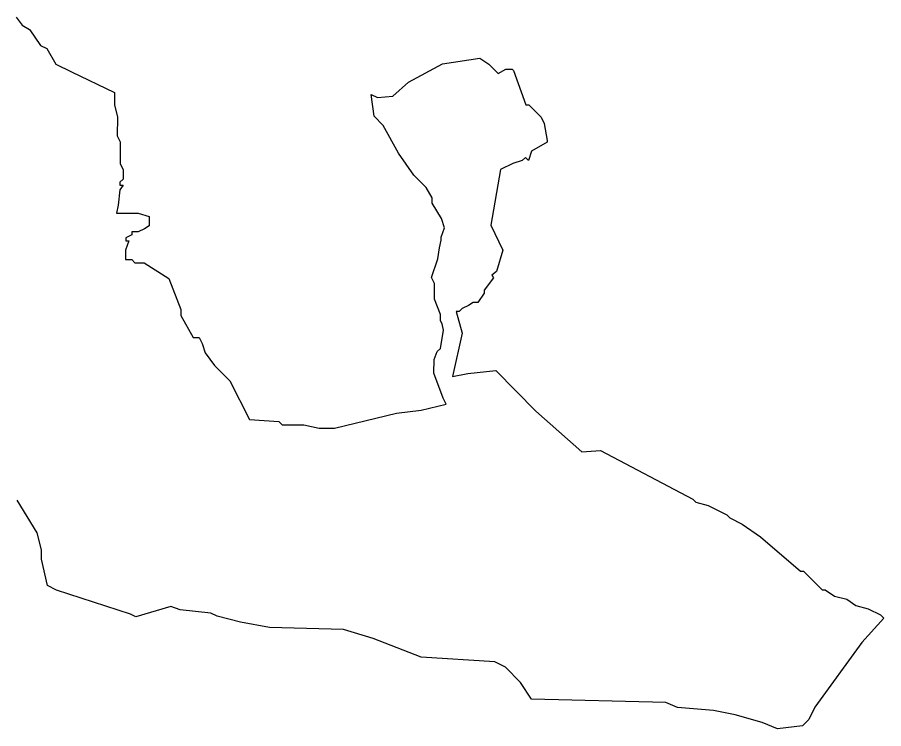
# Model space of a CAD drawing. Header units: metres. Extents: x 279200 to 286010, y 2030765 to 2033447.
# Drawn here: x 282873 to 286010, y 2030765 to 2033339 of the extents above; entities that cross this region are included whole.
import ezdxf

# ---------------------------------------------------------------- set-up
doc = ezdxf.new("R2010")
doc.units = ezdxf.units.M

msp = doc.modelspace()

# ---------------------------------------------------------------- linework, layer by layer
at = {"color": 6, "flags": 128}
msp.add_lwpolyline([(282868.7, 2033339.5), (282890.9, 2033311.3), (282917.8, 2033294.9), (282918.7, 2033294.4), (282957.5, 2033238), (282979.8, 2033226.7), (283013, 2033170.4), (283068.8, 2033142), (283225, 2033068), (283224.6, 2033023.2), (283235.5, 2032978.3), (283235, 2032911.1), (283246, 2032888.7), (283245.4, 2032810.3), (283256.4, 2032787.8), (283256.2, 2032754.2), (283244.9, 2032743.1), (283244.8, 2032731.9), (283256, 2032731.8), (283244.6, 2032715.1), (283238.6, 2032659.2), (283232.8, 2032631.2), (283311.2, 2032630.6), (283350.3, 2032619.1), (283350.3, 2032585.5), (283333.2, 2032574.4), (283310.7, 2032563.4), (283288.3, 2032563.6), (283288.2, 2032552.4), (283265.7, 2032541.4), (283265.6, 2032530.2), (283276.8, 2032530.1), (283265.4, 2032496.6), (283265.1, 2032463), (283287.5, 2032462.8), (283298.6, 2032451.5), (283332.2, 2032451.3), (283421.4, 2032394.6), (283465.3, 2032282.3), (283465.1, 2032259.9), (283509.3, 2032181.2), (283531.7, 2032181), (283542.7, 2032158.5), (283553.6, 2032124.8), (283586.9, 2032079.8), (283642.5, 2032023.4), (283713.5, 2031883.8), (283820.5, 2031876.4), (283831.6, 2031865.1), (283910, 2031864.5), (283965.9, 2031852.9), (284021.9, 2031852.5), (284246.3, 2031906.8), (284335.9, 2031917.3), (284425.7, 2031939), (284414.7, 2031961.4), (284381.7, 2032051.3), (284382, 2032101.4), (284393.6, 2032129.6), (284404.8, 2032140.7), (284416.6, 2032207.8), (284411.1, 2032230.2), (284405.6, 2032241.5), (284405.8, 2032263.8), (284383.8, 2032320), (284384.2, 2032376), (284373.2, 2032398.5), (284396.1, 2032465.5), (284402, 2032504.7), (284407.8, 2032532.6), (284407.9, 2032543.8), (284419.4, 2032577.3), (284408.5, 2032611), (284375.3, 2032667.2), (284375.3, 2032685.8), (284353.3, 2032723.4), (284308.9, 2032768.5), (284253.5, 2032847.3), (284198.3, 2032948.5), (284164.9, 2032982.4), (284154.4, 2033060.8), (284176.7, 2033049.5), (284232.7, 2033054.6), (284289.1, 2033104.6), (284412.7, 2033170.8), (284547.3, 2033192.2), (284580.7, 2033169.6), (284614, 2033135.7), (284642.2, 2033152.3), (284664.6, 2033152.1), (284670.1, 2033146.5), (284714, 2033022.9), (284725.1, 2033022.9), (284769.6, 2032977.7), (284780.6, 2032955.3), (284791.4, 2032893.6), (284791.3, 2032888), (284735.1, 2032854.8), (284723.6, 2032821.3), (284712.5, 2032832.6), (284701.2, 2032821.5), (284667.5, 2032810.5), (284622.6, 2032788.5), (284587.4, 2032587.2), (284631.5, 2032497.3), (284608.5, 2032419.1), (284591.2, 2032406.4), (284597.1, 2032396.8), (284563.2, 2032352.2), (284563.1, 2032341), (284540.5, 2032307.6), (284523.7, 2032307.8), (284506.8, 2032296.7), (284484.3, 2032285.6), (284473, 2032274.6), (284461.8, 2032274.6), (284483.6, 2032196.1), (284448.9, 2032039.6), (284504.9, 2032050.3), (284605.8, 2032060.8), (284750.2, 2031914.1), (284917.1, 2031767.2), (284984.3, 2031772.3), (285318.9, 2031596.2), (285330, 2031584.9), (285374.7, 2031573.3), (285441.6, 2031539.2), (285452.7, 2031527.9), (285497.3, 2031505.2), (285564.2, 2031459.9), (285708.8, 2031335.6), (285720, 2031335.5), (285786.7, 2031267.8), (285797.7, 2031267.8), (285831.3, 2031245.1), (285876, 2031233.5), (285909.4, 2031210.9), (285954.1, 2031199.3), (285998.8, 2031176.6), (286009.9, 2031165.3), (285930.8, 2031076.4), (285761, 2030842.5), (285738.3, 2030797.9), (285715.7, 2030775.7), (285626, 2030765.1), (285570.2, 2030788), (285472.7, 2030814.7), (285393.8, 2030831.1), (285263, 2030841.2), (285221.7, 2030859.4), (284735.1, 2030872), (284694.7, 2030931.6), (284640.7, 2030988.2), (284601.9, 2031007.2), (284335.2, 2031024.4), (284161.8, 2031091), (284054.7, 2031123.5), (283786.3, 2031131.2), (283681.3, 2031151), (283596.5, 2031171.9), (283574.2, 2031183.2), (283462.5, 2031195.3), (283429, 2031206.8), (283302.1, 2031169.5), (283283.4, 2031179.9), (283015.6, 2031266), (282982.2, 2031283), (282960.6, 2031378.3), (282960.6, 2031412.8), (282944.6, 2031473.5), (282872.8, 2031591.5)], dxfattribs=at)

doc.saveas('drawing.dxf')
